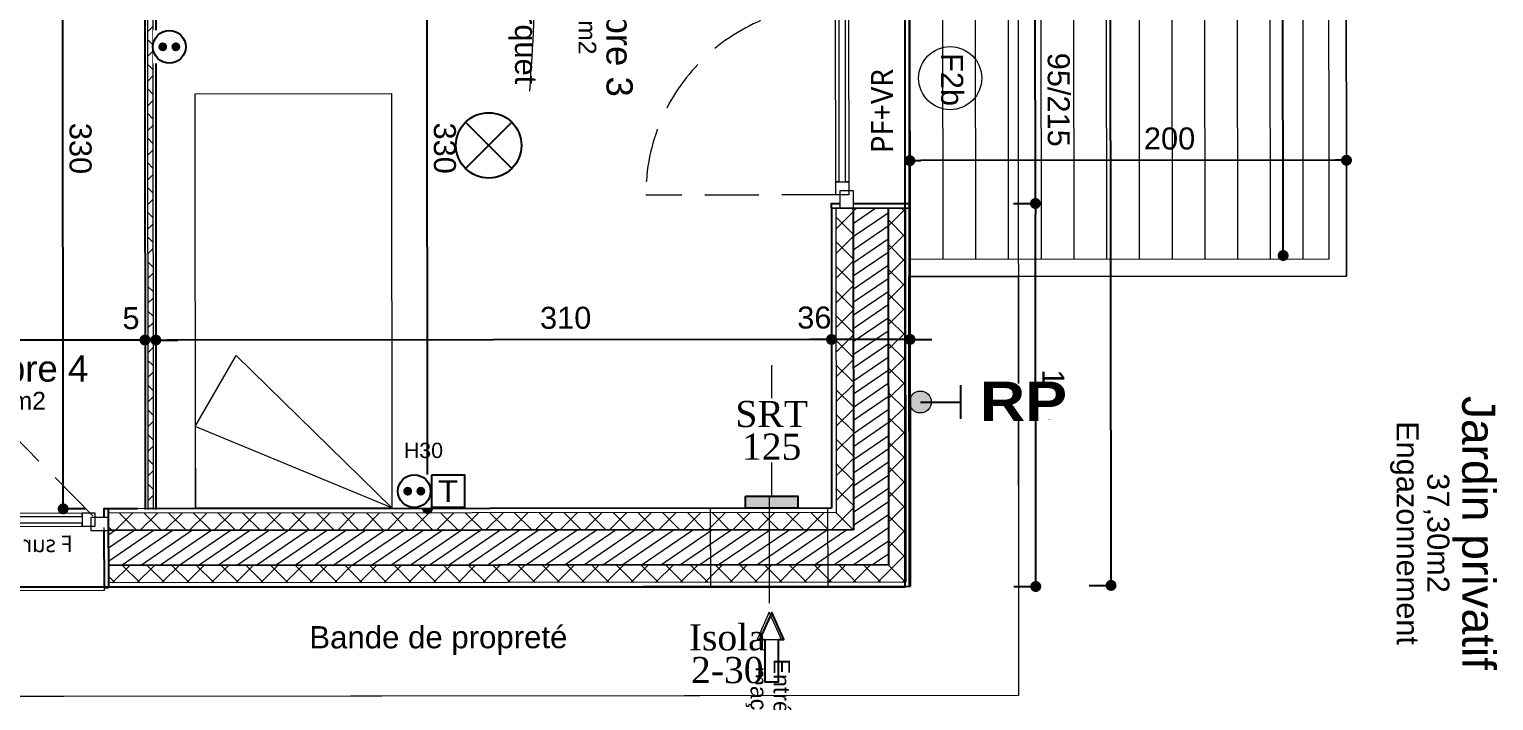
# Model space of a CAD drawing. Header units: centimetres. Extents: x 39595 to 63691, y -25920 to -14518.
# Drawn here: x 55892 to 56563, y -24894 to -24586 of the extents above; entities that cross this region are included whole.
import ezdxf

# ---------------------------------------------------------------- set-up
doc = ezdxf.new("R2010")
doc.units = ezdxf.units.CM
doc.header["$LTSCALE"] = 50.8
doc.header["$PDMODE"] = 1
doc.header["$PDSIZE"] = -2
for name, pattern in [('ACAD_ISO03W100', [20, 9.448819, -10.551181]), ('prelem_vmc', [0.222222, 0.111111, -0.111111]), ('prlm_eu-4', [1.574803, 0.984252, -0.19685, 0.19685, -0.19685]), ('Style de ligne -2', [0.694425, 0.48607, -0.208355])]:
    doc.linetypes.add(name, pattern=pattern)
for name, color, linetype in [('3-BAT C-Niveau-3', 7, 'Continuous'), ('prlm-EAU-EF', 161, 'Continuous'), ('prlm-VMC', 62, 'Continuous')]:
    doc.layers.add(name, color=color, linetype=linetype)
doc.layers.add('prlm-ELEC-CFA', color=1, linetype='Continuous', lineweight=25)
doc.layers.add('prlm-ELEC-CFO', color=1, linetype='Continuous', lineweight=25)
doc.layers.add('prlm-ZEROPLOT', color=254, linetype='Continuous', plot=False)
doc.styles.add('Arial', font='arial.ttf')
doc.styles.add('Helvetica', font='arial.ttf')
doc.styles.add('Lucida Grande', font='')
doc.styles.add('prlm-eau-ef', font='ariblk.ttf', dxfattribs={"height": 18})
doc.styles.add('prlm-vmc', font='pala.ttf', dxfattribs={"height": 14})
doc.styles.get('Lucida Grande').set_extended_font_data('Lucida Grande')
doc.dimstyles.new('IS', dxfattribs={"dimtxt": 10.08724, "dimasz": 5.007446, "dimexe": 2, "dimexo": 10, "dimgap": 3, "dimtad": 1, "dimdec": 1, "dimtxsty": 'Helvetica', "dimblk": 'DOT', "dimblk1": 'DOT', "dimblk2": 'DOT', "dimcen": 0, "dimdle": 10, "dimazin": 0, "dimtfac": 0.8, "dimtdec": 1, "dimtix": 1, "dimtmove": 0, "dimatfit": 0, "dimldrblk": 'VW_FILLEDARROW-1', "dimfxl": 1, "dimfrac": 2, "dimtolj": 1, "dimarcsym": 0})
pattern_1 = [(34.329506, (47530.9855, 24544.9045), (-2.3465344, 4.4151757), [])]

# ---------------------------------------------------------------- blocks, each defined once
blk = doc.blocks.new('PORTE FENETRE TYPE 3')
at = {"color": 7, "linetype": 'Style de ligne -2', "lineweight": 5}
blk.add_line((5.11, 14.73), (65.94, 76.94), dxfattribs=at)
at = {"color": 7, "linetype": 'Continuous', "lineweight": 25, "flags": 128}
for points in [[(-2, 18), (0, 18), (0, 14)], [(97, 18), (95, 18), (95, 14)], [(0, 7.7), (0, -18), (-2, -18)], [(95, 7.7), (95, -18), (97, -18)]]:
    blk.add_lwpolyline(points, dxfattribs=at)
at = {"color": 7, "linetype": 'Continuous', "lineweight": 13, "flags": 128}
for points in [[(-2, 14), (6, 14), (6, 8), (-2, 8)], [(4, 16), (10, 16), (10, 10), (4, 10)], [(10, 16), (85, 16), (85, 14.5), (10, 14.5)], [(85, 16), (91, 16), (91, 10), (85, 10)], [(89, 14), (97, 14), (97, 8), (89, 8)], [(10, 11.5), (85, 11.5), (85, 10), (10, 10)]]:
    blk.add_lwpolyline(points, close=True, dxfattribs=at)
blk.add_lwpolyline([(0, 9.5), (0, -19.5), (95, -19.5), (95, 9.5)], dxfattribs=at)
at = {"color": 7, "linetype": 'Style de ligne -2', "lineweight": 5}
blk.add_arc((4, 16), 87, 360, 44.53371, dxfattribs=at)
at = {"color": 7, "insert": (47.21, 5.79), "char_height": 7.6206, "attachment_point": 2, "line_spacing_factor": 0.978845, "style": 'Lucida Grande'}
blk.add_mtext('F sur All vitrée\\P+VR ', dxfattribs=at)
blk = doc.blocks.new('PORTE FENETRE TYPE 3bis')
at = {"color": 7, "linetype": 'Style de ligne -2', "lineweight": 5}
blk.add_line((4, 16), (4, 103), dxfattribs=at)
at = {"color": 7, "linetype": 'Continuous', "lineweight": 25, "flags": 128}
for points in [[(-2, 18), (0, 18), (0, 14)], [(97, 18), (95, 18), (95, 14)], [(0, 7.7), (0, -18), (-2, -18)], [(95, 7.7), (95, -18), (97, -18)]]:
    blk.add_lwpolyline(points, dxfattribs=at)
at = {"color": 7, "linetype": 'Continuous', "lineweight": 13, "flags": 128}
for points in [[(-2, 14), (6, 14), (6, 8), (-2, 8)], [(4, 16), (10, 16), (10, 10), (4, 10)], [(10, 16), (85, 16), (85, 14.5), (10, 14.5)], [(85, 16), (91, 16), (91, 10), (85, 10)], [(89, 14), (97, 14), (97, 8), (89, 8)], [(10, 11.5), (85, 11.5), (85, 10), (10, 10)]]:
    blk.add_lwpolyline(points, close=True, dxfattribs=at)
at = {"color": 7, "linetype": 'Style de ligne -2', "lineweight": 5}
blk.add_arc((4, 16), 87, 360, 90, dxfattribs=at)
at = {"color": 7, "insert": (23.21, -0.18), "char_height": 10.161, "attachment_point": 1, "line_spacing_factor": 0.978845, "style": 'Lucida Grande'}
blk.add_mtext('PF+VR ', dxfattribs=at)
blk = doc.blocks.new('_DOT')
at = {"color": 0, "linetype": 'ByBlock', "lineweight": -2}
blk.add_line((-0.5, 0), (-1, 0), dxfattribs=at)
at = {"color": 0, "linetype": 'ByBlock', "const_width": 0.5}
blk.add_lwpolyline([(-0.25, 0, 1), (0.25, 0, 1)], format="xyb", close=True, dxfattribs=at)
blk = doc.blocks.new('*D37')
at = {"layer": '3-BAT C-Niveau-3', "color": 0, "linetype": 'Continuous', "lineweight": -2, "transparency": 16777216}
for p, q in [((56376.05, -23286.99), (56388.05, -23286.98)), ((56387.49, -24836.32), (56386.06, -23291.99)), ((56377.5, -24841.33), (56389.5, -24841.32))]:
    blk.add_line(p, q, dxfattribs=at)
at = {"layer": 'Defpoints', "color": 0, "linetype": 'Continuous', "transparency": 16777216}
for p in [(56293.62, -23287.07), (56386.05, -23286.98), (56295.06, -24841.41)]:
    blk.add_point(p, dxfattribs=at)
at = {"layer": '3-BAT C-Niveau-3', "color": 0, "linetype": 'Continuous', "lineweight": -2, "transparency": 16777216, "xscale": 5.007446289062499, "yscale": 5.007446289062499, "zscale": 5.007446289062499}
for p, rotation in [((56386.05, -23286.98), 90.05310040590868), ((56387.5, -24841.32), 270.0531004059087)]:
    blk.add_blockref('_DOT', p, dxfattribs=dict(at, rotation=rotation))
at = {"layer": '3-BAT C-Niveau-3', "color": 0, "linetype": 'Continuous', "lineweight": 5, "transparency": 16777216, "insert": (56394.82, -24064.15), "char_height": 10.087, "attachment_point": 5, "rotation": 270.0531, "style": 'Helvetica'}
blk.add_mtext('\\A1;1554', dxfattribs=at)
blk = doc.blocks.new('VW_FILLEDARROW-1')
at = {"color": 0, "linetype": 'Continuous', "lineweight": 5, "flags": 128}
blk.add_lwpolyline([(-2, 0.54), (0, 0), (-2, -0.54)], close=True, dxfattribs=at)
blk = doc.blocks.new('*D38')
at = {"layer": '3-BAT C-Niveau-3', "color": 0, "linetype": 'Continuous', "lineweight": -2, "transparency": 16777216}
for p, q in [((56295.62, -24942.38), (56295.63, -24954.38)), ((55338.56, -24943.27), (55338.57, -24955.27)), ((56290.62, -24952.38), (55343.57, -24953.26))]:
    blk.add_line(p, q, dxfattribs=at)
at = {"layer": 'Defpoints', "color": 0, "linetype": 'Continuous', "transparency": 16777216}
for p in [(55338.45, -24832.77), (56295.53, -24841.88), (55338.57, -24953.27)]:
    blk.add_point(p, dxfattribs=at)
at = {"layer": '3-BAT C-Niveau-3', "color": 0, "linetype": 'Continuous', "lineweight": -2, "transparency": 16777216, "xscale": 5.007446289062499, "yscale": 5.007446289062499, "zscale": 5.007446289062499}
for p, rotation in [((55338.57, -24953.27), 180.0531004058566), ((56295.63, -24952.38), 0.05310040585661646)]:
    blk.add_blockref('_DOT', p, dxfattribs=dict(at, rotation=rotation))
at = {"layer": '3-BAT C-Niveau-3', "color": 0, "linetype": 'Continuous', "lineweight": 5, "transparency": 16777216, "insert": (55817.09, -24944.78), "char_height": 10.087, "attachment_point": 5, "rotation": 0.0531, "style": 'Helvetica'}
blk.add_mtext('\\A1;957', dxfattribs=at)
blk = doc.blocks.new('*D96')
at = {"layer": '3-BAT C-Niveau-3', "color": 0, "linetype": 'Continuous', "lineweight": -2, "transparency": 16777216}
blk.add_line((56074.37, -24801.08), (56074.07, -24480.67), dxfattribs=at)
at = {"layer": 'Defpoints', "color": 0, "linetype": 'Continuous', "transparency": 16777216}
for p in [(56056.95, -24475.68), (56074.07, -24475.67), (56066.57, -24806.09)]:
    blk.add_point(p, dxfattribs=at)
at = {"layer": '3-BAT C-Niveau-3', "color": 0, "linetype": 'Continuous', "lineweight": -2, "transparency": 16777216, "xscale": 5.007446289062499, "yscale": 5.007446289062499, "zscale": 5.007446289062499}
for p, rotation in [((56074.07, -24475.67), 90.05310040590868), ((56074.37, -24806.08), 270.0531004059087)]:
    blk.add_blockref('_DOT', p, dxfattribs=dict(at, rotation=rotation))
at = {"layer": '3-BAT C-Niveau-3', "color": 0, "linetype": 'Continuous', "lineweight": 5, "transparency": 16777216, "insert": (56082.26, -24640.87), "char_height": 10.087, "attachment_point": 5, "rotation": 270.0531, "style": 'Helvetica'}
blk.add_mtext('\\A1;330', dxfattribs=at)
blk = doc.blocks.new('*D108')
at = {"layer": '3-BAT C-Niveau-3', "color": 0, "linetype": 'Continuous', "lineweight": -2, "transparency": 16777216}
for p, q in [((56342.75, -24571.13), (56354.75, -24571.12)), ((56352.84, -24661.22), (56352.76, -24576.13)), ((56342.84, -24666.24), (56354.84, -24666.23))]:
    blk.add_line(p, q, dxfattribs=at)
at = {"layer": 'Defpoints', "color": 0, "linetype": 'Continuous', "transparency": 16777216}
for p in [(56295.28, -24571.18), (56352.75, -24571.12), (56294.79, -24666.29)]:
    blk.add_point(p, dxfattribs=at)
at = {"layer": '3-BAT C-Niveau-3', "color": 0, "linetype": 'Continuous', "lineweight": -2, "transparency": 16777216, "xscale": 5.007446289062499, "yscale": 5.007446289062499, "zscale": 5.007446289062499}
for p, rotation in [((56352.75, -24571.12), 90.05310040590868), ((56352.84, -24666.23), 270.0531004059087)]:
    blk.add_blockref('_DOT', p, dxfattribs=dict(at, rotation=rotation))
at = {"layer": '3-BAT C-Niveau-3', "color": 0, "linetype": 'Continuous', "lineweight": 5, "transparency": 16777216, "insert": (56363.48, -24618.67), "char_height": 10.087, "attachment_point": 5, "rotation": 270.0531, "style": 'Helvetica'}
blk.add_mtext('\\A1;95/215', dxfattribs=at)
blk = doc.blocks.new('*D109')
at = {"layer": '3-BAT C-Niveau-3', "color": 0, "linetype": 'Continuous', "lineweight": -2, "transparency": 16777216}
for p, q in [((56342.84, -24666.24), (56354.84, -24666.23)), ((56353, -24836.82), (56352.85, -24671.24)), ((56343.01, -24841.84), (56355.01, -24841.82))]:
    blk.add_line(p, q, dxfattribs=at)
at = {"layer": 'Defpoints', "color": 0, "linetype": 'Continuous', "transparency": 16777216}
for p in [(56294.79, -24666.29), (56352.84, -24666.23), (56295.53, -24841.88)]:
    blk.add_point(p, dxfattribs=at)
at = {"layer": '3-BAT C-Niveau-3', "color": 0, "linetype": 'Continuous', "lineweight": -2, "transparency": 16777216, "xscale": 5.007446289062499, "yscale": 5.007446289062499, "zscale": 5.007446289062499}
for p, rotation in [((56352.84, -24666.23), 90.05310040590868), ((56353.01, -24841.83), 270.0531004059087)]:
    blk.add_blockref('_DOT', p, dxfattribs=dict(at, rotation=rotation))
at = {"layer": '3-BAT C-Niveau-3', "color": 0, "linetype": 'Continuous', "lineweight": 5, "transparency": 16777216, "insert": (56360.97, -24754.02), "char_height": 10.087, "attachment_point": 5, "rotation": 270.0531, "style": 'Helvetica'}
blk.add_mtext('\\A1;176', dxfattribs=at)
blk = doc.blocks.new('*D118')
at = {"layer": '3-BAT C-Niveau-3', "color": 0, "linetype": 'Continuous', "lineweight": -2, "transparency": 16777216}
for p, q in [((55907.16, -24475.82), (55909.16, -24475.82)), ((55907.46, -24801.23), (55907.16, -24480.83)), ((55917.46, -24806.23), (55905.46, -24806.24))]:
    blk.add_line(p, q, dxfattribs=at)
at = {"layer": 'Defpoints', "color": 0, "linetype": 'Continuous', "transparency": 16777216}
for p in [(55898.66, -24475.83), (55907.16, -24475.82), (55936.98, -24806.21)]:
    blk.add_point(p, dxfattribs=at)
at = {"layer": '3-BAT C-Niveau-3', "color": 0, "linetype": 'Continuous', "lineweight": -2, "transparency": 16777216, "xscale": 5.007446289062499, "yscale": 5.007446289062499, "zscale": 5.007446289062499}
for p, rotation in [((55907.16, -24475.82), 90.05310040590868), ((55907.46, -24806.24), 270.0531004059087)]:
    blk.add_blockref('_DOT', p, dxfattribs=dict(at, rotation=rotation))
at = {"layer": '3-BAT C-Niveau-3', "color": 0, "linetype": 'Continuous', "lineweight": 5, "transparency": 16777216, "insert": (55915.35, -24641.02), "char_height": 10.087, "attachment_point": 5, "rotation": 270.0531, "style": 'Helvetica'}
blk.add_mtext('\\A1;330', dxfattribs=at)
blk = doc.blocks.new('*D131')
at = {"layer": '3-BAT C-Niveau-3', "color": 0, "linetype": 'Continuous', "lineweight": -2, "transparency": 16777216}
blk.add_line((56466.35, -24685.08), (56465.86, -24160.1), dxfattribs=at)
at = {"layer": 'Defpoints', "color": 0, "linetype": 'Continuous', "transparency": 16777216}
for p in [(56454.28, -24155.1), (56465.86, -24155.09), (56468.35, -24690.09)]:
    blk.add_point(p, dxfattribs=at)
at = {"layer": '3-BAT C-Niveau-3', "color": 0, "linetype": 'Continuous', "lineweight": -2, "transparency": 16777216, "xscale": 5.007446289062499, "yscale": 5.007446289062499, "zscale": 5.007446289062499}
for p, rotation in [((56465.86, -24155.09), 90.05310040590868), ((56466.35, -24690.09), 270.0531004059087)]:
    blk.add_blockref('_DOT', p, dxfattribs=dict(at, rotation=rotation))
at = {"layer": '3-BAT C-Niveau-3', "color": 0, "linetype": 'Continuous', "lineweight": 5, "transparency": 16777216, "insert": (56474.15, -24422.58), "char_height": 10.087, "attachment_point": 5, "rotation": 270.0531, "style": 'Helvetica'}
blk.add_mtext('\\A1;535', dxfattribs=at)
blk = doc.blocks.new('*D132')
at = {"layer": '3-BAT C-Niveau-3', "color": 0, "linetype": 'Continuous', "lineweight": -2, "transparency": 16777216}
blk.add_line((56490.34, -24646.41), (56300.36, -24646.59), dxfattribs=at)
at = {"layer": 'Defpoints', "color": 0, "linetype": 'Continuous', "transparency": 16777216}
for p in [(56295.3, -24587.54), (56495.34, -24631.35), (56295.35, -24646.59)]:
    blk.add_point(p, dxfattribs=at)
at = {"layer": '3-BAT C-Niveau-3', "color": 0, "linetype": 'Continuous', "lineweight": -2, "transparency": 16777216, "xscale": 5.007446289062499, "yscale": 5.007446289062499, "zscale": 5.007446289062499}
for p, rotation in [((56295.35, -24646.59), 180.0531004058566), ((56495.35, -24646.41), 0.05310040585661646)]:
    blk.add_blockref('_DOT', p, dxfattribs=dict(at, rotation=rotation))
at = {"layer": '3-BAT C-Niveau-3', "color": 0, "linetype": 'Continuous', "lineweight": 5, "transparency": 16777216, "insert": (56414.31, -24636.5), "char_height": 10.087, "attachment_point": 5, "rotation": 0.0531, "style": 'Helvetica'}
blk.add_mtext('\\A1;200', dxfattribs=at)
blk = doc.blocks.new('*D139')
at = {"layer": '3-BAT C-Niveau-3', "color": 0, "linetype": 'Continuous', "lineweight": -2, "transparency": 16777216}
blk.add_line((55939.89, -24728.86), (55622.69, -24729.16), dxfattribs=at)
at = {"layer": 'Defpoints', "color": 0, "linetype": 'Continuous', "transparency": 16777216}
for p in [(55617.65, -24695.01), (55617.68, -24729.16), (55944.93, -24761.36)]:
    blk.add_point(p, dxfattribs=at)
at = {"layer": '3-BAT C-Niveau-3', "color": 0, "linetype": 'Continuous', "lineweight": -2, "transparency": 16777216, "xscale": 5.007446289062499, "yscale": 5.007446289062499, "zscale": 5.007446289062499}
for p, rotation in [((55617.68, -24729.16), 180.0531004058566), ((55944.9, -24728.86), 0.05310040585661646)]:
    blk.add_blockref('_DOT', p, dxfattribs=dict(at, rotation=rotation))
at = {"layer": '3-BAT C-Niveau-3', "color": 0, "linetype": 'Continuous', "lineweight": 5, "transparency": 16777216, "insert": (55781.29, -24720.97), "char_height": 10.087, "attachment_point": 5, "rotation": 0.0531, "style": 'Helvetica'}
blk.add_mtext('\\A1;327', dxfattribs=at)
blk = doc.blocks.new('*D140')
at = {"layer": '3-BAT C-Niveau-3', "color": 0, "linetype": 'Continuous', "lineweight": -2, "transparency": 16777216}
for p, q in [((55939.89, -24728.86), (55934.89, -24728.87)), ((55949.91, -24728.86), (55944.9, -24728.86)), ((55954.92, -24728.85), (55959.93, -24728.85))]:
    blk.add_line(p, q, dxfattribs=at)
at = {"layer": 'Defpoints', "color": 0, "linetype": 'Continuous', "transparency": 16777216}
for p in [(55944.9, -24728.86), (55949.92, -24738.36), (55944.93, -24761.36)]:
    blk.add_point(p, dxfattribs=at)
at = {"layer": '3-BAT C-Niveau-3', "color": 0, "linetype": 'Continuous', "lineweight": -2, "transparency": 16777216, "xscale": 5.007446289062499, "yscale": 5.007446289062499, "zscale": 5.007446289062499}
for p, rotation in [((55944.9, -24728.86), 0.05310040585657854), ((55949.91, -24728.86), 180.0531004058566)]:
    blk.add_blockref('_DOT', p, dxfattribs=dict(at, rotation=rotation))
at = {"layer": '3-BAT C-Niveau-3', "color": 0, "linetype": 'Continuous', "lineweight": 5, "transparency": 16777216, "insert": (55938.52, -24718.88), "char_height": 10.087, "attachment_point": 5, "rotation": 0.0531, "style": 'Helvetica'}
blk.add_mtext('\\A1;5', dxfattribs=at)
blk = doc.blocks.new('*D141')
at = {"layer": '3-BAT C-Niveau-3', "color": 0, "linetype": 'Continuous', "lineweight": -2, "transparency": 16777216}
blk.add_line((56254.42, -24728.57), (55954.92, -24728.85), dxfattribs=at)
at = {"layer": 'Defpoints', "color": 0, "linetype": 'Continuous', "transparency": 16777216}
for p in [(55949.91, -24728.86), (55949.92, -24738.36), (56259.44, -24743.07)]:
    blk.add_point(p, dxfattribs=at)
at = {"layer": '3-BAT C-Niveau-3', "color": 0, "linetype": 'Continuous', "lineweight": -2, "transparency": 16777216, "xscale": 5.007446289062499, "yscale": 5.007446289062499, "zscale": 5.007446289062499}
for p, rotation in [((55949.91, -24728.86), 180.0531004058566), ((56259.42, -24728.57), 0.05310040585661646)]:
    blk.add_blockref('_DOT', p, dxfattribs=dict(at, rotation=rotation))
at = {"layer": '3-BAT C-Niveau-3', "color": 0, "linetype": 'Continuous', "lineweight": 5, "transparency": 16777216, "insert": (56137.66, -24718.7), "char_height": 10.087, "attachment_point": 5, "rotation": 0.0531, "style": 'Helvetica'}
blk.add_mtext('\\A1;310', dxfattribs=at)
blk = doc.blocks.new('*D142')
at = {"layer": '3-BAT C-Niveau-3', "color": 0, "linetype": 'Continuous', "lineweight": -2, "transparency": 16777216}
for p, q in [((56254.42, -24728.57), (56249.41, -24728.58)), ((56295.42, -24728.54), (56259.42, -24728.57)), ((56300.43, -24728.53), (56305.44, -24728.53))]:
    blk.add_line(p, q, dxfattribs=at)
at = {"layer": 'Defpoints', "color": 0, "linetype": 'Continuous', "transparency": 16777216}
for p in [(56259.42, -24728.57), (56259.44, -24743.07), (56295.44, -24748.04)]:
    blk.add_point(p, dxfattribs=at)
at = {"layer": '3-BAT C-Niveau-3', "color": 0, "linetype": 'Continuous', "lineweight": -2, "transparency": 16777216, "xscale": 5.007446289062499, "yscale": 5.007446289062499, "zscale": 5.007446289062499}
for p, rotation in [((56259.42, -24728.57), 0.05310040585657854), ((56295.42, -24728.54), 180.0531004058566)]:
    blk.add_blockref('_DOT', p, dxfattribs=dict(at, rotation=rotation))
at = {"layer": '3-BAT C-Niveau-3', "color": 0, "linetype": 'Continuous', "lineweight": 5, "transparency": 16777216, "insert": (56251.57, -24718.59), "char_height": 10.087, "attachment_point": 5, "rotation": 0.0531, "style": 'Helvetica'}
blk.add_mtext('\\A1;36', dxfattribs=at)
blk = doc.blocks.new('Groupe-35-1')
at = {"color": 7, "linetype": 'Continuous', "lineweight": 5}
blk.add_circle((17750.87, -46677.51), 14.45, dxfattribs=at)
at = {"color": 7, "insert": (17754.57, -46665.1), "char_height": 10.087, "attachment_point": 1, "rotation": 280.72359, "line_spacing_factor": 0.834288, "style": 'Helvetica'}
blk.add_mtext('F2b', dxfattribs=at)
blk = doc.blocks.new('*D161')
at = {"layer": '3-BAT C-Niveau-3', "color": 0, "linetype": 'Continuous', "lineweight": -2, "transparency": 16777216}
for p, q in [((55831.23, -24904.81), (55831.24, -24916.81)), ((55926.23, -24904.72), (55926.24, -24916.72)), ((55921.24, -24914.73), (55836.25, -24914.81))]:
    blk.add_line(p, q, dxfattribs=at)
at = {"layer": 'Defpoints', "color": 0, "linetype": 'Continuous', "transparency": 16777216}
for p in [(55926.16, -24829.37), (55831.17, -24838.64), (55831.24, -24914.81)]:
    blk.add_point(p, dxfattribs=at)
at = {"layer": '3-BAT C-Niveau-3', "color": 0, "linetype": 'Continuous', "lineweight": -2, "transparency": 16777216, "xscale": 5.007446289062499, "yscale": 5.007446289062499, "zscale": 5.007446289062499}
for p, rotation in [((55831.24, -24914.81), 180.0531004058566), ((55926.24, -24914.72), 0.05310040585661646)]:
    blk.add_blockref('_DOT', p, dxfattribs=dict(at, rotation=rotation))
at = {"layer": '3-BAT C-Niveau-3', "color": 0, "linetype": 'Continuous', "lineweight": 5, "transparency": 16777216, "insert": (55878.73, -24904.08), "char_height": 10.087, "attachment_point": 5, "rotation": 0.0531, "style": 'Helvetica'}
blk.add_mtext('\\A1;95/215', dxfattribs=at)
blk = doc.blocks.new('*D162')
at = {"layer": '3-BAT C-Niveau-3', "color": 0, "linetype": 'Continuous', "lineweight": -2, "transparency": 16777216}
for p, q in [((55926.23, -24904.72), (55926.24, -24916.72)), ((56295.59, -24904.38), (56295.6, -24916.38)), ((56290.59, -24914.38), (55931.25, -24914.72))]:
    blk.add_line(p, q, dxfattribs=at)
at = {"layer": 'Defpoints', "color": 0, "linetype": 'Continuous', "transparency": 16777216}
for p in [(55926.16, -24829.37), (56295.53, -24841.88), (55926.24, -24914.72)]:
    blk.add_point(p, dxfattribs=at)
at = {"layer": '3-BAT C-Niveau-3', "color": 0, "linetype": 'Continuous', "lineweight": -2, "transparency": 16777216, "xscale": 5.007446289062499, "yscale": 5.007446289062499, "zscale": 5.007446289062499}
for p, rotation in [((55926.24, -24914.72), 180.0531004058566), ((56295.6, -24914.38), 0.05310040585661646)]:
    blk.add_blockref('_DOT', p, dxfattribs=dict(at, rotation=rotation))
at = {"layer": '3-BAT C-Niveau-3', "color": 0, "linetype": 'Continuous', "lineweight": 5, "transparency": 16777216, "insert": (56110.91, -24906.51), "char_height": 10.087, "attachment_point": 5, "rotation": 0.0531, "style": 'Helvetica'}
blk.add_mtext('\\A1;369', dxfattribs=at)
blk = doc.blocks.new('MTC 125-H3')
at = {"color": 8, "linetype": 'prlm_eu-4', "lineweight": 18, "true_color": 0x808080}
for q in [(0, 25.57), (0, 19.68)]:
    blk.add_line((0, -23.6), q, dxfattribs=at)
at = {"color": 7, "linetype": 'Continuous', "lineweight": 18, "flags": 128}
blk.add_lwpolyline([(3.09, 42.18), (-3.09, 42.18), (-5.59, 42.18), (0, 29.68), (5.59, 42.18)], close=True, dxfattribs=at)
at = {"color": 7, "linetype": 'Continuous', "lineweight": 13, "flags": 128}
blk.add_lwpolyline([(-26.8, 18.02), (26.8, 18.02), (26.8, -18), (-26.8, -18)], close=True, dxfattribs=at)
at = {"color": 1, "linetype": 'prelem_vmc', "lineweight": 13, "flags": 128}
blk.add_lwpolyline([(-26.8, 18.02), (26.8, 18.02), (26.8, -18), (-26.8, -18)], close=True, dxfattribs=at)
at = {"color": 7, "insert": (-9.53, 77.85), "char_height": 7.5654, "attachment_point": 2, "rotation": 90, "line_spacing_factor": 0.834288, "style": 'Helvetica'}
blk.add_mtext("Entrée d'air\\P maçonnée", dxfattribs=at)
blk = doc.blocks.new('xi.EA-Ma')
at = {"layer": 'prlm-VMC', "linetype": 'ByBlock'}
blk.add_hatch(color=0, dxfattribs=at).paths.add_polyline_path([(-12, 5.6), (12, 5.6), (12, 0), (-12, 0)])
at = {"layer": 'prlm-VMC', "color": 0, "linetype": 'ByBlock', "flags": 128}
for points in [[(-12, 5.6), (12, 5.6), (12, 0), (-12, 0)], [(-3.09, -60.19), (-3.09, -79.51), (3.09, -79.51), (3.09, -60.19), (5.59, -60.19), (0, -47.69), (-5.59, -60.19)]]:
    blk.add_lwpolyline(points, close=True, dxfattribs=at)
at = {"layer": 'prlm-ZEROPLOT', "color": 250, "linetype": 'ACAD_ISO03W100', "lineweight": 0, "ltscale": 0.2}
blk.add_lwpolyline([(0, 5.6), (0, 65.6)], dxfattribs=at)
blk = doc.blocks.new('xi.rp')
at = {"layer": 'prlm-EAU-EF', "lineweight": 5}
h = blk.add_hatch(color=0, dxfattribs=at)
edge = h.paths.add_edge_path()
edge.add_arc((0, 5), 5, 0, 360)
at = {"layer": 'prlm-EAU-EF', "color": 0, "const_width": 1, "flags": 128}
blk.add_lwpolyline([(-7.82, 23.46), (7.82, 23.46)], dxfattribs=at)
at = {"layer": 'prlm-EAU-EF', "color": 0, "flags": 128}
blk.add_lwpolyline([(0, 5), (0, 23.46)], dxfattribs=at)
at = {"layer": 'prlm-EAU-EF', "color": 0, "lineweight": 5}
blk.add_circle((0, 5), 5, dxfattribs=at)
blk = doc.blocks.new('xi.TEL')
at = {"layer": 'prlm-ELEC-CFA', "color": 0, "linetype": 'ByBlock', "lineweight": -2, "flags": 128}
blk.add_lwpolyline([(-7.5, 7.5), (7.5, 7.5), (7.5, -7.5), (-7.5, -7.5)], close=True, dxfattribs=at)
at = {"layer": 'prlm-ELEC-CFA', "color": 0, "linetype": 'ByBlock', "insert": (0, 0), "char_height": 10, "width": 11.36, "attachment_point": 5}
blk.add_mtext('{\\fVerdana|b0|i0|c0|p34;T}', dxfattribs=at)
blk = doc.blocks.new('xi.PC')
at = {"color": 0, "lineweight": 5}
blk.add_wipeout([(-7.5, -7.5), (7.5, -7.5), (7.5, 7.5), (-7.5, 7.5)], dxfattribs=at).dxf.layer = 'prlm-ELEC-CFO'
at = {"layer": 'prlm-ELEC-CFO', "color": 0, "linetype": 'ByBlock', "lineweight": 5, "const_width": 2}
for points in [[(-4, 0, 1), (-2, 0, 1)], [(2, 0, 1), (4, 0, 1)]]:
    blk.add_lwpolyline(points, format="xyb", close=True, dxfattribs=at)
at = {"layer": 'prlm-ELEC-CFO', "color": 0, "linetype": 'ByBlock', "lineweight": -2}
blk.add_circle((0, 0), 7.5, dxfattribs=at)
blk = doc.blocks.new('xi.PTCE')
at = {"layer": 'prlm-ELEC-CFO', "color": 0}
for points in [[(-10.61, 10.61), (10.61, -10.61)], [(10.61, 10.61), (-10.61, -10.61)]]:
    blk.add_lwpolyline(points, dxfattribs=at)
at = {"layer": 'prlm-ELEC-CFO', "color": 0, "linetype": 'ByBlock'}
blk.add_circle((0, 0), 15, dxfattribs=at)
blk = doc.blocks.new('Groupe-7-1')
at = {"color": 7, "linetype": 'Continuous', "lineweight": 13}
for p, q in [((17440.56, -46898.47), (17452.96, -46862.99)), ((17536, -46918.51), (17452.93, -46863.05)), ((17536, -46918.51), (17440.56, -46898.47)), ((17440.56, -46898.47), (17447.6, -46935.39))]:
    blk.add_line(p, q, dxfattribs=at)
at = {"color": 7, "linetype": 'Continuous', "lineweight": 13, "flags": 128}
blk.add_lwpolyline([(17536, -46918.51), (17447.57, -46935.26), (17412.22, -46748.58), (17500.65, -46731.83)], close=True, dxfattribs=at)
blk = doc.blocks.new('Sol parquet')
at = {"color": 7, "insert": (0, -0.78), "char_height": 10.0872, "attachment_point": 2, "line_spacing_factor": 0.834288, "style": 'Helvetica'}
blk.add_mtext('sol parquet', dxfattribs=at)

msp = doc.modelspace()

# ---------------------------------------------------------------- hatches: boundary and pattern name
at = {"linetype": 'Continuous', "lineweight": 5, "true_color": 0x808080}
h = msp.add_hatch(dxfattribs=at)
h.set_pattern_fill('02_ISOLANT', color=8, angle=-89.97678, style=0, pattern_type=2)
h.set_pattern_definition([(315.023225, (47512.718, 24548.3464), (5.6545608, 5.6591468), []), (45.023225, (47512.718, 24548.3464), (5.6591468, -5.6545608), [])])
h.paths.add_polyline_path([(55948.51, -24474.86), (55946.11, -24474.86), (55946.25, -24806.46), (55948.65, -24806.46)])
at = {"layer": '3-BAT C-Niveau-3', "linetype": 'Continuous', "lineweight": 5, "true_color": 0x808080}
h = msp.add_hatch(dxfattribs=at)
h.set_pattern_fill('02_ISOLANT', color=8, angle=-89.9469, style=0, pattern_type=2)
h.set_pattern_definition([(315.0531, (47512.718, 24548.3464), (5.6516092, 5.6620945), []), (45.0531, (47512.718, 24548.3464), (5.6620945, -5.6516092), [])])
h.paths.add_polyline_path([(56269.37, -24668.31), (56261.37, -24668.32), (56261.5, -24807.91), (56269.51, -24815.9)])
at = {"layer": '3-BAT C-Niveau-3', "linetype": 'Continuous', "lineweight": 5}
h = msp.add_hatch(dxfattribs=at)
h.set_pattern_fill('MURS MACONNERIE-2', angle=-10.67049, style=0, pattern_type=2)
h.set_pattern_definition(pattern_1)
h.paths.add_polyline_path([(56285.37, -24668.29), (56269.37, -24668.31), (56269.51, -24815.9), (56285.52, -24831.89)])
at = {"layer": '3-BAT C-Niveau-3', "linetype": 'Continuous', "lineweight": 5, "true_color": 0x808080}
h = msp.add_hatch(dxfattribs=at)
h.set_pattern_fill('02_ISOLANT', color=8, angle=-89.9469, style=0, pattern_type=2)
h.set_pattern_definition([(315.0531, (47512.718, 24548.3464), (5.6516092, 5.6620945), []), (45.0531, (47512.718, 24548.3464), (5.6620945, -5.6516092), [])])
h.paths.add_polyline_path([(56293.37, -24668.29), (56285.37, -24668.29), (56285.52, -24831.89), (56293.53, -24839.88)])
h = msp.add_hatch(dxfattribs=at)
h.set_pattern_fill('02_ISOLANT', color=8, angle=-179.9469, style=0, pattern_type=2)
h.set_pattern_definition([(225.0531, (47512.718, 24548.3464), (5.6620945, -5.6516092), []), (315.0531, (47512.718, 24548.3464), (-5.6516092, -5.6620945), [])])
h.paths.add_polyline_path([(56269.51, -24815.9), (56261.5, -24807.91), (55928.14, -24808.22), (55928.15, -24816.22)])
at = {"layer": '3-BAT C-Niveau-3', "linetype": 'Continuous', "lineweight": 5}
h = msp.add_hatch(dxfattribs=at)
h.set_pattern_fill('MURS MACONNERIE-2', angle=-10.67049, style=0, pattern_type=2)
h.set_pattern_definition(pattern_1)
h.paths.add_polyline_path([(56285.52, -24831.89), (56269.51, -24815.9), (55928.15, -24816.22), (55928.17, -24832.22)])
at = {"layer": '3-BAT C-Niveau-3', "linetype": 'Continuous', "lineweight": 5, "true_color": 0x808080}
h = msp.add_hatch(dxfattribs=at)
h.set_pattern_fill('02_ISOLANT', color=8, angle=-179.9469, style=0, pattern_type=2)
h.set_pattern_definition([(225.0531, (47512.718, 24548.3464), (5.6620945, -5.6516092), []), (315.0531, (47512.718, 24548.3464), (-5.6516092, -5.6620945), [])])
h.paths.add_polyline_path([(56293.53, -24839.88), (56285.52, -24831.89), (55928.17, -24832.22), (55928.17, -24840.22)])

# ---------------------------------------------------------------- linework, layer by layer
at = {"color": 252, "linetype": 'Continuous', "lineweight": 5, "true_color": 0x989898}
for p, q in [((56309.95, -24172.76), (56310.43, -24691.76)), ((56324.95, -24172.74), (56325.43, -24691.74)), ((56339.95, -24172.73), (56340.43, -24691.73)), ((56354.95, -24172.72), (56355.43, -24691.72)), ((56369.95, -24172.7), (56370.43, -24691.7)), ((56384.95, -24172.69), (56385.43, -24691.69)), ((56399.95, -24172.67), (56400.43, -24691.67)), ((56414.95, -24172.66), (56415.43, -24691.66)), ((56429.95, -24172.65), (56430.43, -24691.65)), ((56444.95, -24172.63), (56445.43, -24691.63)), ((56459.95, -24172.62), (56460.43, -24691.62)), ((56474.95, -24172.6), (56475.43, -24691.6))]:
    msp.add_line(p, q, dxfattribs=at)
at = {"color": 7, "linetype": 'Continuous', "lineweight": 25}
for p, q in [((55944.81, -24474.86), (55944.95, -24806.46)), ((55949.81, -24474.86), (55949.95, -24806.46))]:
    msp.add_line(p, q, dxfattribs=at)
at = {"color": 7, "linetype": 'Continuous', "lineweight": 5}
for p, q in [((55946.11, -24474.86), (55946.25, -24806.46)), ((55946.11, -24474.86), (55946.25, -24806.46)), ((55948.51, -24474.86), (55948.65, -24806.46)), ((55948.51, -24474.86), (55948.65, -24806.46)), ((55949.81, -24474.86), (55949.95, -24806.46))]:
    msp.add_line(p, q, dxfattribs=at)
at = {"color": 251, "linetype": 'Continuous', "lineweight": 5, "true_color": 0x555555, "flags": 128}
msp.add_lwpolyline([(56295.53, -24841.88), (55579.88, -24842.56), (55580.21, -25098.37), (55952.75, -25090.84, 0.067436), (56593.08, -24990.85), (56685.54, -24963.3), (56677.4, -24874.16), (56648.57, -24741.75, -0.010276), (56628.33, -24609.38), (56626.63, -24597.33, -0.020142), (56586.9, -24200.76), (56586.55, -24196.15, -0.027808), (56585.34, -24134.31), (56586.57, -24100.33), (56294.83, -24100.6), (56294.9, -24164.77), (56494.9, -24164.59), (56495.4, -24699.59), (56295.4, -24699.77)], format="xyb", close=True, dxfattribs=at)
at = {"color": 7, "linetype": 'Continuous', "lineweight": 5, "flags": 128}
for points in [[(56295.06, -24841.88), (56294.84, -24100.6), (56344.84, -24100.56), (56345.11, -24891.83), (55615.99, -24892.51), (55615.95, -24842.51)], [(56295.4, -24699.77), (56495.4, -24699.59), (56494.9, -24164.59), (56294.9, -24164.77)], [(56295.06, -24841.88), (56294.93, -24699.77), (56344.93, -24699.73), (56345.11, -24891.83), (55579.97, -24892.54), (55579.93, -24842.54)]]:
    msp.add_lwpolyline(points, close=True, dxfattribs=at)
at = {"color": 8, "linetype": 'Continuous', "lineweight": 13, "true_color": 0x777777, "flags": 128}
msp.add_lwpolyline([(56295.5, -24691.77), (56487.5, -24691.59), (56487.01, -24172.59), (56294.95, -24172.77)], dxfattribs=at)
at = {"layer": '3-BAT C-Niveau-3', "color": 7, "linetype": 'Continuous', "lineweight": 25}
for p, q in [((56259.37, -24668.32), (56295.37, -24668.29)), ((56259.37, -24668.32), (56259.5, -24805.91)), ((56269.37, -24668.31), (56269.51, -24815.9)), ((56285.37, -24668.29), (56285.52, -24831.89)), ((56295.37, -24668.29), (56295.53, -24841.88)), ((55941.46, -24806.21), (55928.14, -24806.22)), ((55928.14, -24806.22), (55928.18, -24842.22)), ((56259.5, -24805.91), (55946.46, -24806.2)), ((56269.51, -24815.9), (55928.15, -24816.22)), ((56285.52, -24831.89), (55928.17, -24832.22)), ((56295.53, -24841.88), (55928.18, -24842.22))]:
    msp.add_line(p, q, dxfattribs=at)
at = {"layer": '3-BAT C-Niveau-3', "color": 7, "linetype": 'Continuous', "lineweight": 5}
for p, q in [((56259.37, -24668.32), (56259.5, -24805.91)), ((56261.37, -24668.32), (56261.5, -24807.91)), ((56285.37, -24668.29), (56285.52, -24831.89)), ((56293.37, -24668.29), (56293.53, -24839.88)), ((56295.37, -24668.29), (56295.53, -24841.88)), ((56259.5, -24805.91), (55928.14, -24806.22)), ((56261.5, -24807.91), (55928.14, -24808.22)), ((56285.52, -24831.89), (55928.17, -24832.22)), ((56293.53, -24839.88), (55928.17, -24840.22)), ((56295.53, -24841.88), (55928.18, -24842.22))]:
    msp.add_line(p, q, dxfattribs=at)
at = {"layer": 'prlm-ELEC-CFO', "lineweight": 13}
msp.add_spline([(56064.07, -24474.09), (56105.35, -24505.2), (56121.04, -24614.68)], degree=3, dxfattribs=at)

# ---------------------------------------------------------------- block references
at = {"color": 7}
for name, p, rotation in [('Sol parquet', (56125.31, -24576.69), 270.0531004059034), ('Groupe-7-1', (47512.72, 24548.35), 349.3295056620147)]:
    msp.add_blockref(name, p, dxfattribs=dict(at, rotation=rotation))
at = {"layer": '3-BAT C-Niveau-3', "color": 7}
for name, p, rotation in [('PORTE FENETRE TYPE 3bis', (56277.37, -24666.3), 90.05310040589403), ('Groupe-35-1', (47512.72, 24548.35), 349.3295056620147), ('MTC 125-H3', (56230.88, -24823.95), 180.0531004059033)]:
    msp.add_blockref(name, p, dxfattribs=dict(at, rotation=rotation))
at = {"layer": '3-BAT C-Niveau-3', "color": 7, "xscale": -1, "rotation": 0.05310040590401854}
msp.add_blockref('PORTE FENETRE TYPE 3', (55926.16, -24824.22), dxfattribs=at)
at = {"layer": 'prlm-EAU-EF', "rotation": 269.9999933323961}
msp.add_blockref('xi.rp', (56295.17, -24757.25), dxfattribs=at)
at = {"layer": 'prlm-ELEC-CFA'}
msp.add_blockref('xi.TEL', (56083.78, -24798.12), dxfattribs=at)
at = {"layer": 'prlm-ELEC-CFO'}
msp.add_blockref('xi.PTCE', (56102.4, -24639.6), dxfattribs=at)
at = {"layer": 'prlm-VMC'}
msp.add_blockref('xi.EA-Ma', (56232.03, -24805.98), dxfattribs=at)

# ---------------------------------------------------------------- texts
at = {"color": 7, "attachment_point": 2, "line_spacing_factor": 0.834288, "style": 'Helvetica'}
for s, insert, char_height, rotation in [('Chambre 3\\P{\\H0.6752x;11,96m2}\\P', (56168.33, -24575.88), 12, 270.0531), ('Chambre 4\\P{\\H0.6752x;10,76m2}\\P', (55877.51, -24735.93), 12, 0.0531), ('Bande de propreté', (56079.33, -24859.94), 10.2169, 0.0531)]:
    msp.add_mtext(s, dxfattribs=dict(at, insert=insert, char_height=char_height, rotation=rotation))
at = {"color": 18, "true_color": 0x000000, "insert": (56563.53, -24817.29), "char_height": 15.1309, "attachment_point": 2, "rotation": 270.0531, "line_spacing_factor": 0.834288, "style": 'Helvetica'}
msp.add_mtext('Jardin privatif\\P{\\H0.6667x;37,30m2}\\P{\\H0.6667x;Engazonnement}{\\H0.6667x;\\P}', dxfattribs=at)
at = {"layer": 'prlm-ELEC-CFO', "style": 'Arial'}
msp.add_text('H30', height=7, dxfattribs=at).set_placement((56063.54, -24782.93))

# ---------------------------------------------------------------- dimensions: what is measured, and where the dimension line sits
at = {"layer": '3-BAT C-Niveau-3', "color": 7, "linetype": 'Continuous', "lineweight": 5}
for base, p1, p2, angle, override, picture, middle in [((56386.05, -23286.98), (56295.06, -24841.41), (56293.62, -23287.07), 270.0531, {"dimtxt": 10.08724, "dimdec": 0, "dimpost": '<>', "dimtxsty": 'Helvetica', "dimtmove": 2}, '*D37', (56394.82, -24064.15)), ((56465.86, -24155.09), (56468.35, -24690.09), (56454.28, -24155.1), 270.0531, {"dimtxt": 10.08724, "dimdec": 0, "dimpost": '<>', "dimtxsty": 'Helvetica', "dimse1": 1, "dimse2": 1, "dimtmove": 2}, '*D131', (56474.15, -24422.58)), ((55907.16, -24475.82), (55936.98, -24806.21), (55898.66, -24475.83), 270.0531, {"dimtxt": 10.08724, "dimdec": 0, "dimpost": '<>', "dimtxsty": 'Helvetica', "dimtmove": 2}, '*D118', (55915.35, -24641.02)), ((56074.07, -24475.67), (56066.57, -24806.09), (56056.95, -24475.68), 270.0531, {"dimtxt": 10.08724, "dimdec": 0, "dimpost": '<>', "dimtxsty": 'Helvetica', "dimse1": 1, "dimse2": 1, "dimtmove": 2}, '*D96', (56082.26, -24640.87)), ((56352.75, -24571.12), (56294.79, -24666.29), (56295.28, -24571.18), 270.0531, {"dimtxt": 10.08724, "dimdec": 0, "dimpost": '<>/215', "dimtxsty": 'Helvetica', "dimtmove": 2}, '*D108', (56363.48, -24618.67)), ((56352.84, -24666.23), (56295.53, -24841.88), (56294.79, -24666.29), 270.0531, {"dimtxt": 10.08724, "dimdec": 0, "dimpost": '<>', "dimtxsty": 'Helvetica', "dimtmove": 2}, '*D109', (56360.97, -24754.02)), ((55617.68, -24729.16), (55944.93, -24761.36), (55617.65, -24695.01), 0.0531, {"dimtxt": 10.08724, "dimdec": 0, "dimpost": '<>', "dimtxsty": 'Helvetica', "dimse1": 1, "dimse2": 1, "dimtmove": 2}, '*D139', (55781.29, -24720.97)), ((55338.57, -24953.27), (56295.53, -24841.88), (55338.45, -24832.77), 0.0531, {"dimtxt": 10.08724, "dimdec": 0, "dimpost": '<>', "dimtxsty": 'Helvetica', "dimtmove": 2}, '*D38', (55817.09, -24944.78)), ((55831.24, -24914.81), (55926.16, -24829.37), (55831.17, -24838.64), 0.0531, {"dimtxt": 10.08724, "dimdec": 0, "dimpost": '<>/215', "dimtxsty": 'Helvetica', "dimtmove": 2}, '*D161', (55878.73, -24904.08)), ((55926.24, -24914.72), (56295.53, -24841.88), (55926.16, -24829.37), 0.0531, {"dimtxt": 10.08724, "dimdec": 0, "dimpost": '<>', "dimtxsty": 'Helvetica', "dimtmove": 2}, '*D162', (56110.91, -24906.51))]:
    dim = msp.add_linear_dim(base=base, p1=p1, p2=p2, angle=angle, dimstyle='IS', override=override, dxfattribs=at)
    dim.commit()
    dim.dimension.update_dxf_attribs({"geometry": picture, "text_midpoint": middle})
for base, p1, p2, override, picture, middle in [((56295.35, -24646.59), (56495.34, -24631.35), (56295.3, -24587.54), {"dimtxt": 10.08724, "dimdec": 0, "dimpost": '<>', "dimtxsty": 'Helvetica', "dimse1": 1, "dimse2": 1, "dimtmove": 2}, '*D132', (56414.31, -24636.5)), ((55944.9, -24728.86), (55949.92, -24738.36), (55944.93, -24761.36), {"dimtxt": 10.08724, "dimdec": 0, "dimpost": '<>', "dimtxsty": 'Helvetica', "dimse1": 1, "dimse2": 1, "dimtix": 0, "dimtmove": 2}, '*D140', (55938.52, -24718.88)), ((55949.91, -24728.86), (56259.44, -24743.07), (55949.92, -24738.36), {"dimtxt": 10.08724, "dimdec": 0, "dimpost": '<>', "dimtxsty": 'Helvetica', "dimse1": 1, "dimse2": 1, "dimtmove": 2}, '*D141', (56137.66, -24718.7)), ((56259.42, -24728.57), (56295.44, -24748.04), (56259.44, -24743.07), {"dimtxt": 10.08724, "dimdec": 0, "dimpost": '<>', "dimtxsty": 'Helvetica', "dimse1": 1, "dimse2": 1, "dimtix": 0, "dimtmove": 2}, '*D142', (56251.57, -24718.59))]:
    dim = msp.add_linear_dim(base=base, p1=p1, p2=p2, angle=0.0531, dimstyle='IS', override=override, dxfattribs=at)
    dim.commit()
    dim.dimension.update_dxf_attribs({"geometry": picture, "text_midpoint": middle, "dimtype": 160})

# ---------------------------------------------------------------- next in the draw order: texts
at = {"layer": 'prlm-EAU-EF', "lineweight": 20, "insert": (56347.38, -24747.9), "char_height": 18, "attachment_point": 2, "line_spacing_factor": 0.8, "style": 'prlm-eau-ef', "bg_fill": 3, "box_fill_scale": 0.95, "bg_fill_color": 256, "bg_fill_transparency": 0}
msp.add_mtext('RP', dxfattribs=at)
at = {"layer": 'prlm-VMC', "insert": (56232.03, -24756.73), "char_height": 12, "width": 23.674, "attachment_point": 2, "line_spacing_factor": 0.75, "style": 'prlm-vmc', "bg_fill": 3, "box_fill_scale": 1.1, "bg_fill_color": 256, "bg_fill_transparency": 0}
msp.add_mtext('SRT 125', dxfattribs=at)
at = {"layer": 'prlm-VMC', "linetype": 'ByBlock', "lineweight": -2, "insert": (56211.69, -24859.12), "char_height": 12, "width": 23.674, "attachment_point": 2, "line_spacing_factor": 0.75, "style": 'prlm-vmc', "bg_fill": 3, "box_fill_scale": 1.1, "bg_fill_color": 256, "bg_fill_transparency": 0}
msp.add_mtext('Isola\\P2-30', dxfattribs=at)

# ---------------------------------------------------------------- next in the draw order: linework, layer by layer
at = {"layer": 'prlm-ZEROPLOT', "ltscale": 50}
msp.add_lwpolyline([(56293.24, -23287.16), (55669.69, -23287.16), (55669.69, -24841.91), (56293.24, -24841.91)], close=True, dxfattribs=at)

# ---------------------------------------------------------------- next in the draw order: block references
at = {"layer": 'prlm-ELEC-CFO'}
for p in [(55956.08, -24594.42), (56068.3, -24798.13)]:
    msp.add_blockref('xi.PC', p, dxfattribs=at)

doc.saveas('drawing.dxf')
